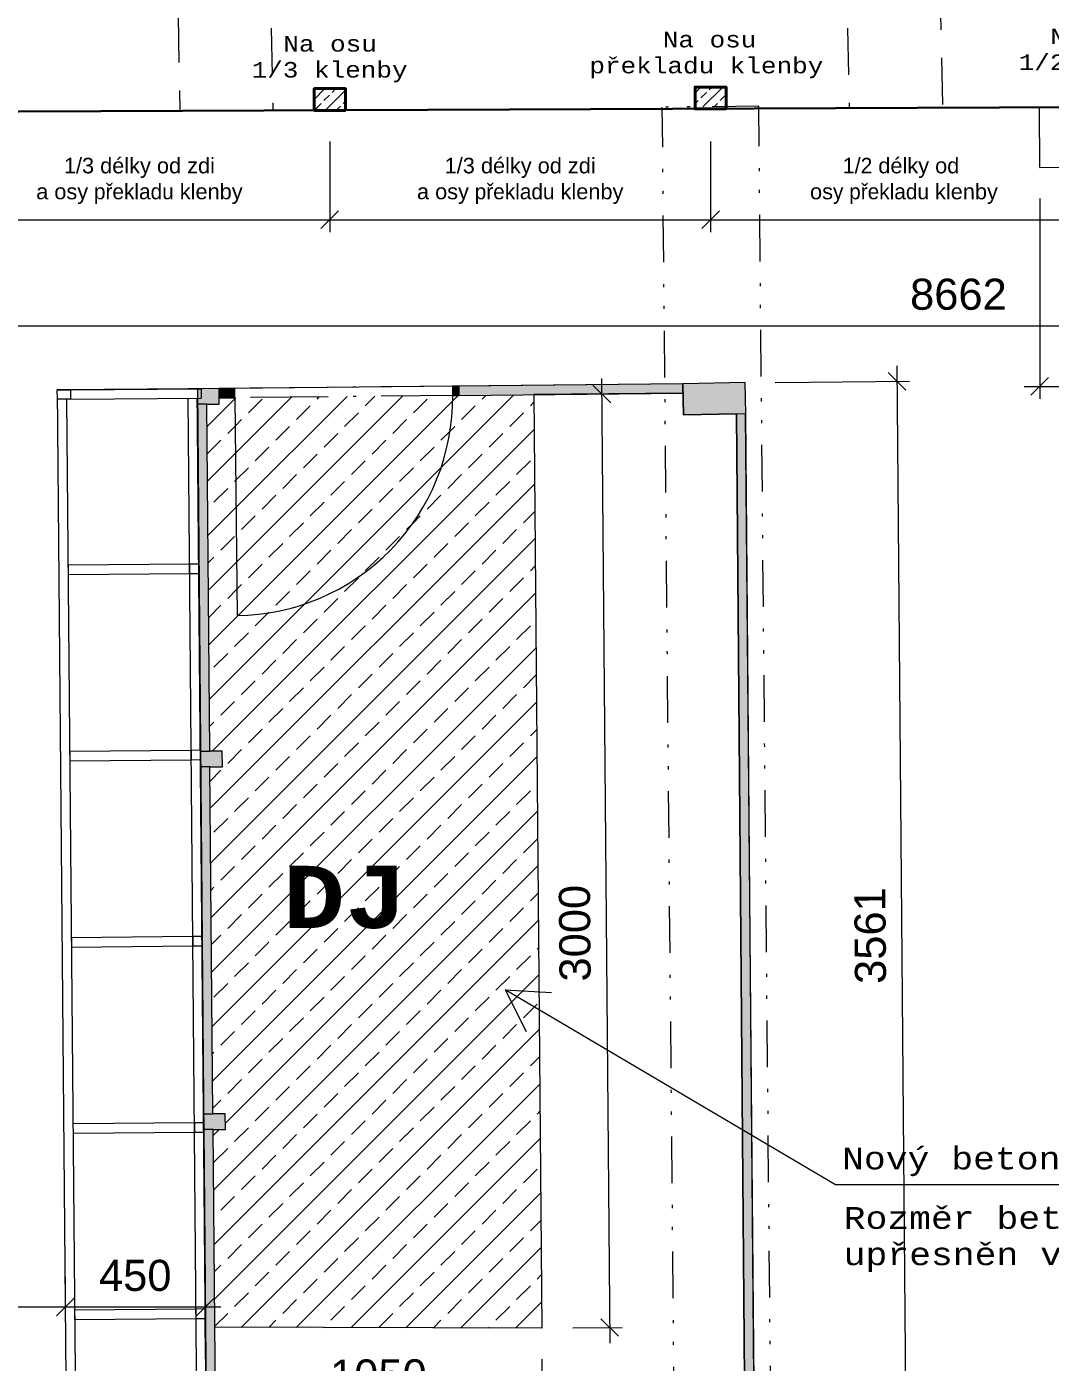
# Model space of a CAD drawing. Header units: millimetres. Extents: x -934 to 41066, y -946 to 28754.
# Drawn here: x 8949 to 12238, y 8085 to 12378 of the extents above; entities that cross this region are included whole.
import ezdxf

# ---------------------------------------------------------------- set-up
doc = ezdxf.new("R2010")
doc.units = ezdxf.units.MM
doc.set_wipeout_variables(frame=1)
for name, pattern in [('dvojčerchovaná 3', [370, 150, -70, 10, -60, 10, -70]), ('Wipeout_Contour', [1000, 0, -1000]), ('čerchovaná 4', [420, 250, -80, 10, -80]), ('čárka 4', [240, 150, -90])]:
    doc.linetypes.add(name, pattern=pattern)
for name, color, linetype, lineweight in [('A_popis.exterdoprava_Pero_č.__15', 7, 'Continuous', 13), ('A_strechy.kce_Pero_č.__1', 7, 'Continuous', 5), ('A_stropy.kce_Pero_č.__1', 7, 'Continuous', 5), ('A_ZB kce.kce_Pero_č.__1', 7, 'Continuous', 5), ('A_zdi.kce_Pero_č.__1', 7, 'Continuous', 30), ('bar', 1, 'Continuous', 18), ('bouraní kce', 1, 'čárka 4', 40), ('C_popisky_Pero_č.__2', 7, 'Continuous', 13), ('C_zarizovaky_Pero_č.__1', 7, 'Continuous', 5), ('Dveře ArchiCADu_Pero_č.__1', 7, 'Continuous', 5), ('koty niky', 1, 'Continuous', 13), ('Okna ArchiCADu_Pero_č.__2', 7, 'Continuous', 30), ('pohled', 135, 'Continuous', 18), ('vzt', 1, 'čárka 4', 18)]:
    doc.layers.add(name, color=color, linetype=linetype, lineweight=lineweight)
for name, color, linetype in [('A_strechy.kce', 7, 'Continuous'), ('A_stropy.kce', 7, 'Continuous'), ('A_ZB kce.kce', 7, 'Continuous'), ('A_zdi.kce', 7, 'Continuous'), ('C_zarizovaky', 7, 'Continuous')]:
    doc.layers.add(name, color=color, linetype=linetype)
doc.styles.add('GENERATED_STYLE_1', font='Courier New Bold.ttf')
doc.styles.add('GENERATED_STYLE_2', font='Courier New.ttf')
doc.styles.get("Standard").update_dxf_attribs({"font": 'Arial.ttf'})
doc.dimstyles.new('1-50', dxfattribs={"dimtxt": 100, "dimasz": 150, "dimexe": 50, "dimexo": 500, "dimgap": 50, "dimtad": 1, "dimdec": 0, "dimtxsty": 'Standard', "dimblk": 'ARCHTICK', "dimblk1": 'ARCHTICK', "dimblk2": 'ARCHTICK', "dimcen": 2.5, "dimdle": 50, "dimclrd": 256, "dimclre": 256, "dimadec": 0, "dimazin": 0, "dimtfac": 1, "dimtdec": 0, "dimtmove": 1, "dimatfit": 3, "dimldrblk": 'ARCHTICK', "dimfxl": 1, "dimlwd": -1, "dimlwe": -1, "dimarcsym": 0})
pattern_1 = [(45, (58385.35, 169551.085), (-35.355339, 35.355339), []), (45, (58420.704, 169551.085), (-35.355339, 35.355339), [25, -12.5])]
pattern_2 = [(45, (58385.35, 169551.08), (-88.38835, 88.38835), []), (45, (58473.74, 169551.08), (-88.38835, 88.38835), [62.5, -31.25])]

# ---------------------------------------------------------------- blocks, each defined once
blk = doc.blocks.new('Deska_30', base_point=(12385.8, -67468.8))
at = {"layer": 'A_stropy.kce_Pero_č.__1', "color": 7, "linetype": 'Continuous', "lineweight": 5, "flags": 128}
blk.add_lwpolyline([(12385.8, -67468.8), (10826.7, -67525.3), (10948.6, -71070.2), (12509.6, -71027.9), (12505.3, -70928), (12705.1, -70919.3), (12706, -70919.4), (12589.1, -67560.1), (12390.1, -67568.7)], close=True, dxfattribs=at)
blk = doc.blocks.new('Deska_102', base_point=(10948.9, -71070.2))
at = {"layer": 'C_zarizovaky_Pero_č.__1', "color": 7, "linetype": 'Continuous', "lineweight": 5, "flags": 128}
for points in [[(10948.9, -71070.2), (10826.5, -67525.3), (10376.7, -67540.8), (10499.1, -71085.8)], [(10407.7, -67569.2), (10528.1, -71054.7), (10917.8, -71041.3), (10797.5, -67555.8)]]:
    blk.add_lwpolyline(points, close=True, dxfattribs=at)
blk = doc.blocks.new('Deska_105', base_point=(10508.8, -70495.9))
at = {"layer": 'C_zarizovaky_Pero_č.__1', "color": 7, "linetype": 'Continuous', "lineweight": 5, "flags": 128}
blk.add_lwpolyline([(10508.8, -70495.9), (10509.8, -70525.9), (10899.6, -70512.4), (10898.6, -70482.4)], close=True, dxfattribs=at)
blk = doc.blocks.new('Deska_106', base_point=(10898.6, -70482.4))
at = {"layer": 'C_zarizovaky_Pero_č.__1', "color": 7, "linetype": 'Continuous', "lineweight": 5, "flags": 128}
blk.add_lwpolyline([(10898.6, -70482.4), (10899.6, -70512.4), (10929.6, -70511.4), (10928.5, -70481.4)], close=True, dxfattribs=at)
blk = doc.blocks.new('Deska_107', base_point=(10488.1, -69897.7))
at = {"layer": 'C_zarizovaky_Pero_č.__1', "color": 7, "linetype": 'Continuous', "lineweight": 5, "flags": 128}
blk.add_lwpolyline([(10488.1, -69897.7), (10489.2, -69927.7), (10878.9, -69914.2), (10877.9, -69884.2)], close=True, dxfattribs=at)
blk = doc.blocks.new('Deska_108', base_point=(10877.9, -69884.2))
at = {"layer": 'C_zarizovaky_Pero_č.__1', "color": 7, "linetype": 'Continuous', "lineweight": 5, "flags": 128}
blk.add_lwpolyline([(10877.9, -69884.2), (10878.9, -69914.2), (10908.9, -69913.2), (10907.9, -69883.2)], close=True, dxfattribs=at)
blk = doc.blocks.new('Deska_110', base_point=(10857.2, -69286))
at = {"layer": 'C_zarizovaky_Pero_č.__1', "color": 7, "linetype": 'Continuous', "lineweight": 5, "flags": 128}
blk.add_lwpolyline([(10857.2, -69286), (10858.3, -69316), (10888.3, -69314.9), (10887.2, -69285)], close=True, dxfattribs=at)
blk = doc.blocks.new('Deska_112', base_point=(10836.6, -68687.8))
at = {"layer": 'C_zarizovaky_Pero_č.__1', "color": 7, "linetype": 'Continuous', "lineweight": 5, "flags": 128}
blk.add_lwpolyline([(10836.6, -68687.8), (10837.6, -68717.8), (10867.6, -68716.7), (10866.6, -68686.7)], close=True, dxfattribs=at)
blk = doc.blocks.new('Deska_113', base_point=(10426.2, -68103))
at = {"layer": 'C_zarizovaky_Pero_č.__1', "color": 7, "linetype": 'Continuous', "lineweight": 5, "flags": 128}
blk.add_lwpolyline([(10426.2, -68103), (10427.2, -68133), (10817, -68119.5), (10815.9, -68089.5)], close=True, dxfattribs=at)
blk = doc.blocks.new('Deska_114', base_point=(10815.9, -68089.5))
at = {"layer": 'C_zarizovaky_Pero_č.__1', "color": 7, "linetype": 'Continuous', "lineweight": 5, "flags": 128}
blk.add_lwpolyline([(10815.9, -68089.5), (10817, -68119.5), (10847, -68118.5), (10845.9, -68088.5)], close=True, dxfattribs=at)
blk = doc.blocks.new('Deska_115', base_point=(10406.7, -67539.8))
at = {"layer": 'C_zarizovaky_Pero_č.__1', "color": 7, "linetype": 'Continuous', "lineweight": 5, "flags": 128}
blk.add_lwpolyline([(10406.7, -67539.8), (10407.8, -67569.7), (10797.5, -67556.3), (10796.5, -67526.3)], close=True, dxfattribs=at)
blk = doc.blocks.new('Deska_116', base_point=(10796.5, -67526.3))
at = {"layer": 'C_zarizovaky_Pero_č.__1', "color": 7, "linetype": 'Continuous', "lineweight": 5, "flags": 128}
blk.add_lwpolyline([(10796.5, -67526.3), (10797.5, -67556.3), (10827.5, -67555.3), (10826.5, -67525.3)], close=True, dxfattribs=at)
blk = doc.blocks.new('Zeď_44', base_point=(10858.4, -67574.2))
at = {"layer": 'A_zdi.kce', "linetype": 'Continuous', "lineweight": 0, "true_color": 0xffffff}
blk.add_hatch(color=7, dxfattribs=at).paths.add_polyline_path([(10828.4, -67575.2), (10866.9, -68690.3), (10896.8, -68689.2), (10858.4, -67574.2)])
at = {"layer": 'A_zdi.kce_Pero_č.__1', "color": 7, "linetype": 'Continuous', "lineweight": 5, "flags": 128}
for points in [[(10828.4, -67575.2), (10866.9, -68690.3)], [(10896.8, -68689.2), (10858.4, -67574.2)], [(10866.9, -68690.3), (10896.8, -68689.2)]]:
    blk.add_lwpolyline(points, dxfattribs=at)
blk = doc.blocks.new('Zeď_45', base_point=(10898.6, -68739.2))
at = {"layer": 'A_zdi.kce', "linetype": 'Continuous', "lineweight": 0, "true_color": 0xffffff}
blk.add_hatch(color=7, dxfattribs=at).paths.add_polyline_path([(10868.6, -68740.2), (10907, -69855.3), (10937, -69854.2), (10898.6, -68739.2)])
at = {"layer": 'A_zdi.kce_Pero_č.__1', "color": 7, "linetype": 'Continuous', "lineweight": 5, "flags": 128}
for points in [[(10868.6, -68740.2), (10907, -69855.3)], [(10937, -69854.2), (10898.6, -68739.2)], [(10907, -69855.3), (10937, -69854.2)]]:
    blk.add_lwpolyline(points, dxfattribs=at)
blk = doc.blocks.new('Zeď_46', base_point=(10938.7, -69904.2))
at = {"layer": 'A_zdi.kce', "linetype": 'Continuous', "lineweight": 0, "true_color": 0xffffff}
blk.add_hatch(color=7, dxfattribs=at).paths.add_polyline_path([(10908.7, -69905.2), (10947.1, -71020.3), (10977.1, -71019.2), (10938.7, -69904.2)])
at = {"layer": 'A_zdi.kce_Pero_č.__1', "color": 7, "linetype": 'Continuous', "lineweight": 5, "flags": 128}
for points in [[(10908.7, -69905.2), (10947.1, -71020.3)], [(10977.1, -71019.2), (10938.7, -69904.2)], [(10947.1, -71020.3), (10977.1, -71019.2)]]:
    blk.add_lwpolyline(points, dxfattribs=at)
blk = doc.blocks.new('Dveře 21[18]')
at = {"layer": 'Dveře ArchiCADu_Pero_č.__1', "linetype": 'Continuous', "lineweight": 0, "true_color": 0x000000}
for points in [[(10927.7, -67551.7), (10947.7, -67551), (10946.6, -67521), (10926.6, -67521.8)], [(11666.1, -67494.9), (11646.1, -67495.6), (11647.2, -67525.6), (11667.2, -67524.9)]]:
    blk.add_hatch(color=18, dxfattribs=at).paths.add_polyline_path(points)
at = {"layer": 'Dveře ArchiCADu_Pero_č.__1', "color": 7, "linetype": 'čerchovaná 4', "lineweight": 5}
for p, q in [((11666.1, -67494.9), (10926.6, -67521.8)), ((11667.2, -67524.9), (10927.7, -67551.7))]:
    blk.add_line(p, q, dxfattribs=at)
at = {"layer": 'Dveře ArchiCADu_Pero_č.__1', "color": 7, "linetype": 'Continuous', "lineweight": 5}
for p, q in [((10946.6, -67521), (10926.6, -67521.8)), ((10926.6, -67521.8), (10927.7, -67551.7)), ((10926.6, -67521.8), (10927.7, -67551.7)), ((10926.6, -67521.8), (10927.7, -67551.7)), ((10947.7, -67551), (10946.6, -67521)), ((11666.1, -67494.9), (11646.1, -67495.6)), ((11646.1, -67495.6), (11647.2, -67525.6)), ((11667.2, -67524.9), (11666.1, -67494.9)), ((11666.1, -67494.9), (11667.2, -67524.9)), ((11666.1, -67494.9), (11667.2, -67524.9)), ((10927.7, -67551.7), (10947.7, -67551)), ((10947.7, -67551), (10973.1, -68250.6)), ((11647.2, -67525.6), (11667.2, -67524.9))]:
    blk.add_line(p, q, dxfattribs=at)
blk.add_arc((10947.7, -67551), 700, 272.0793, 2.0793, dxfattribs=at)
blk = doc.blocks.new('Zeď_48', base_point=(10896.6, -67522.8))
at = {"layer": 'A_zdi.kce', "linetype": 'Continuous', "lineweight": 0, "true_color": 0xffffff}
for points in [[(12385.8, -67468.8), (11666.1, -67494.9), (11667.2, -67524.9), (12386.9, -67498.8)], [(10896.6, -67522.8), (10897.7, -67552.8), (10927.7, -67551.7), (10926.6, -67521.8)]]:
    blk.add_hatch(color=7, dxfattribs=at).paths.add_polyline_path(points)
at = {"layer": 'A_zdi.kce_Pero_č.__1', "color": 7, "linetype": 'Continuous', "lineweight": 5}
for p, q in [((10926.6, -67521.8), (10927.7, -67551.7)), ((11666.1, -67494.9), (11667.2, -67524.9))]:
    blk.add_line(p, q, dxfattribs=at)
at = {"layer": 'A_zdi.kce_Pero_č.__1', "color": 7, "linetype": 'Continuous', "lineweight": 5, "flags": 128}
for points in [[(12385.8, -67468.8), (11666.1, -67494.9)], [(12386.9, -67498.8), (12385.8, -67468.8)], [(10926.6, -67521.8), (10896.6, -67522.8)], [(10896.6, -67522.8), (10897.7, -67552.8)], [(11667.2, -67524.9), (12386.9, -67498.8)], [(10897.7, -67552.8), (10927.7, -67551.7)]]:
    blk.add_lwpolyline(points, dxfattribs=at)
at = {"layer": 'Dveře ArchiCADu_Pero_č.__1', "color": 7, "linetype": 'Continuous', "lineweight": 5}
blk.add_blockref('Dveře 21[18]', (0, 0), dxfattribs=at)
blk = doc.blocks.new('Zeď_49', base_point=(12589.9, -67560.1))
at = {"layer": 'A_zdi.kce', "linetype": 'Continuous', "lineweight": 0, "true_color": 0xffffff}
blk.add_hatch(color=7, dxfattribs=at).paths.add_polyline_path([(12559.9, -67561.1), (12675.1, -70920.4), (12705.1, -70919.3), (12589.9, -67560.1)])
at = {"layer": 'A_zdi.kce_Pero_č.__1', "color": 7, "linetype": 'Continuous', "lineweight": 5, "flags": 128}
for points in [[(12559.9, -67561.1), (12675.1, -70920.4)], [(12705.1, -70919.3), (12589.9, -67560.1)], [(12675.1, -70920.4), (12705.1, -70919.3)]]:
    blk.add_lwpolyline(points, dxfattribs=at)
blk = doc.blocks.new('Sloup_1', base_point=(12487.9, -67514.4))
at = {"layer": 'A_ZB kce.kce', "linetype": 'Continuous', "lineweight": 0, "true_color": 0x000000}
for points in [[(12385.8, -67468.8), (12390.1, -67568.7), (12560, -67561.3), (12559.9, -67561.1), (12589.9, -67560.1), (12585.6, -67460.1)], [(12589.9, -67560.1), (12559.9, -67561.1), (12560, -67561.3)]]:
    blk.add_hatch(color=18, dxfattribs=at).paths.add_polyline_path(points)
at = {"layer": 'A_ZB kce.kce_Pero_č.__1', "color": 7, "linetype": 'Continuous', "lineweight": 5, "flags": 128}
for points in [[(12589.9, -67560.1), (12585.6, -67460.1), (12385.8, -67468.8)], [(12385.8, -67468.8), (12390.1, -67568.7), (12560, -67561.3)]]:
    blk.add_lwpolyline(points, dxfattribs=at)
blk = doc.blocks.new('Sloup_34', base_point=(10818.2, -67540.6))
at = {"color": 254, "linetype": 'Wipeout_Contour', "lineweight": 0, "ltscale": 273514.552035}
blk.add_wipeout([(10420.2, -67569.3), (10839.9, -67554.8), (10838.9, -67524.8), (10419.2, -67539.3)], dxfattribs=at).dxf.layer = 'A_ZB kce.kce'
at = {"layer": 'A_ZB kce.kce_Pero_č.__1', "color": 7, "linetype": 'Continuous', "lineweight": 5, "flags": 128}
blk.add_lwpolyline([(10838.9, -67524.8), (10839.9, -67554.8)], dxfattribs=at)
at = {"color": 254, "linetype": 'Wipeout_Contour', "lineweight": 0, "ltscale": 273402.670992}
blk.add_wipeout([(10377.8, -67570.8), (10420.2, -67569.3), (10419.2, -67539.3), (10376.7, -67540.8)], dxfattribs=at).dxf.layer = 'A_ZB kce.kce'
at = {"layer": 'A_ZB kce.kce_Pero_č.__1', "color": 7, "linetype": 'Continuous', "lineweight": 5, "flags": 128}
for points in [[(10376.7, -67540.8), (10419.2, -67539.3)], [(10377.8, -67570.8), (10376.7, -67540.8)], [(10419.2, -67539.3), (10838.9, -67524.8)], [(10419.2, -67539.3), (10420.2, -67569.3)], [(10420.2, -67569.3), (10839.9, -67554.8)], [(10420.2, -67569.3), (10377.8, -67570.8)]]:
    blk.add_lwpolyline(points, dxfattribs=at)
blk = doc.blocks.new('Trám_3', base_point=(12637.3, -71881.6))
at = {"layer": 'A_strechy.kce_Pero_č.__1', "color": 7, "linetype": 'dvojčerchovaná 3', "lineweight": 5}
for p, q in [((12606.4, -66571.2), (12296.6, -66582)), ((12792.2, -71876.2), (12606.4, -66571.2)), ((12482.4, -71887.1), (12296.6, -66582))]:
    blk.add_line(p, q, dxfattribs=at)
blk = doc.blocks.new('Sloup_35', base_point=(10862.5, -67549))
at = {"layer": 'A_ZB kce.kce', "linetype": 'Continuous', "lineweight": 0, "true_color": 0x000000}
for points in [[(10826.7, -67525.3), (10828.4, -67575.2), (10828.4, -67575.2), (10858.4, -67574.2), (10898.4, -67572.8), (10896.6, -67522.8)], [(10858.4, -67574.2), (10828.4, -67575.2)]]:
    blk.add_hatch(color=18, dxfattribs=at).paths.add_polyline_path(points)
at = {"layer": 'A_ZB kce.kce_Pero_č.__1', "color": 7, "linetype": 'Continuous', "lineweight": 5, "flags": 128}
for points in [[(10858.4, -67574.2), (10898.4, -67572.8), (10896.6, -67522.8), (10826.7, -67525.3)], [(10826.7, -67525.3), (10828.4, -67575.2), (10828.4, -67575.2)], [(10858.4, -67574.2), (10828.4, -67575.2)]]:
    blk.add_lwpolyline(points, dxfattribs=at)
blk = doc.blocks.new('Sloup_36', base_point=(10902.6, -68714))
at = {"layer": 'A_ZB kce.kce', "linetype": 'Continuous', "lineweight": 0, "true_color": 0x000000}
for points in [[(10896.8, -68689.2), (10866.8, -68690.3), (10868.5, -68740.2), (10868.6, -68740.2), (10898.6, -68739.2), (10938.4, -68737.8), (10936.7, -68687.8)], [(10868.6, -68740.2), (10898.6, -68739.2)]]:
    blk.add_hatch(color=18, dxfattribs=at).paths.add_polyline_path(points)
at = {"layer": 'A_ZB kce.kce_Pero_č.__1', "color": 7, "linetype": 'Continuous', "lineweight": 5, "flags": 128}
for points in [[(10896.8, -68689.2), (10866.8, -68690.3), (10868.5, -68740.2), (10868.6, -68740.2)], [(10898.6, -68739.2), (10938.4, -68737.8), (10936.7, -68687.8), (10896.8, -68689.2)], [(10898.6, -68739.2), (10868.6, -68740.2)]]:
    blk.add_lwpolyline(points, dxfattribs=at)
blk = doc.blocks.new('Sloup_37', base_point=(10942.7, -69879))
at = {"layer": 'A_ZB kce.kce', "linetype": 'Continuous', "lineweight": 0, "true_color": 0x000000}
for points in [[(10937, -69854.2), (10906.8, -69855.3), (10908.5, -69905.2), (10908.7, -69905.2), (10938.7, -69904.2), (10978.5, -69902.8), (10976.8, -69852.9)], [(10908.7, -69905.2), (10938.7, -69904.2)]]:
    blk.add_hatch(color=18, dxfattribs=at).paths.add_polyline_path(points)
at = {"layer": 'A_ZB kce.kce_Pero_č.__1', "color": 7, "linetype": 'Continuous', "lineweight": 5, "flags": 128}
for points in [[(10937, -69854.2), (10906.8, -69855.3), (10908.5, -69905.2), (10908.7, -69905.2)], [(10938.7, -69904.2), (10978.5, -69902.8), (10976.8, -69852.9), (10937, -69854.2)], [(10938.7, -69904.2), (10908.7, -69905.2)]]:
    blk.add_lwpolyline(points, dxfattribs=at)
blk = doc.blocks.new('_ARCHTICK')
at = {"ltscale": 20}
for p, q in [((-0.71, -0.71), (0.71, 0.71)), ((0, 0), (0, 0))]:
    blk.add_line(p, q, dxfattribs=at)
blk = doc.blocks.new('*D340')
at = {"layer": 'Defpoints', "color": 0, "transparency": 16777216}
for p in [(9553.5, 8197.7), (10604, 8195.3), (10604.8, 7944.8)]:
    blk.add_point(p, dxfattribs=at)
at = {"layer": 'pohled', "transparency": 16777216}
for p, q in [((9553.8, 8097.7), (9554.4, 7901.4)), ((10604.3, 8095.3), (10605, 7904.8)), ((9504.3, 7941.3), (10654.8, 7945))]:
    blk.add_line(p, q, dxfattribs=at)
at = {"layer": 'pohled', "transparency": 16777216, "xscale": 40, "yscale": 40, "zscale": 40}
for p, rotation in [((9554.3, 7941.4), 180.1843166812369), ((10604.8, 7944.8), 0.184316681236958)]:
    blk.add_blockref('_ARCHTICK', p, dxfattribs=dict(at, rotation=rotation))
at = {"layer": 'pohled', "color": 0, "transparency": 16777216, "insert": (10079.2, 8043.8), "char_height": 100, "attachment_point": 5, "rotation": 0.1843}
blk.add_mtext('1050', dxfattribs=at)
blk = doc.blocks.new('*D341')
at = {"layer": 'Defpoints', "color": 0, "transparency": 16777216}
for p in [(10578.7, 11195.5), (10604, 8195.3), (10822.1, 8197.2)]:
    blk.add_point(p, dxfattribs=at)
at = {"layer": 'pohled', "transparency": 16777216}
for p, q in [((10796.4, 11247.4), (10822.5, 8147.2)), ((10678.7, 11196.4), (10836.8, 11197.7)), ((10704, 8196.2), (10862.1, 8197.5))]:
    blk.add_line(p, q, dxfattribs=at)
at = {"layer": 'pohled', "transparency": 16777216, "xscale": 40, "yscale": 40, "zscale": 40}
for p, rotation in [((10796.8, 11197.4), 90.48279678778444), ((10822.1, 8197.2), 270.4827967877844)]:
    blk.add_blockref('_ARCHTICK', p, dxfattribs=dict(at, rotation=rotation))
at = {"layer": 'pohled', "color": 0, "transparency": 16777216, "insert": (10710.7, 9464.4), "char_height": 100, "attachment_point": 5, "rotation": 90.4828}
blk.add_mtext('3000', dxfattribs=at)
blk = doc.blocks.new('*D312')
at = {"layer": 'Defpoints', "color": 0, "transparency": 16777216}
for p in [(11254.3, 11233.9), (11289.3, 7672.9), (11775.4, 7677)]:
    blk.add_point(p, dxfattribs=at)
at = {"layer": 'pohled', "transparency": 16777216}
for p, q in [((11745, 11288.1), (11775.9, 7627)), ((11354.3, 11234.8), (11785.4, 11238.4)), ((11389.3, 7673.7), (11815.4, 7677.3))]:
    blk.add_line(p, q, dxfattribs=at)
at = {"layer": 'pohled', "transparency": 16777216, "xscale": 40, "yscale": 40, "zscale": 40}
for p, rotation in [((11745.4, 11238.1), 90.48279678778444), ((11775.4, 7677), 270.4827967877844)]:
    blk.add_blockref('_ARCHTICK', p, dxfattribs=dict(at, rotation=rotation))
at = {"layer": 'pohled', "color": 0, "transparency": 16777216, "insert": (11659.8, 9456.7), "char_height": 100, "attachment_point": 5, "rotation": 90.4828}
blk.add_mtext('3561', dxfattribs=at)
blk = doc.blocks.new('*D313')
at = {"layer": 'Defpoints', "color": 0, "transparency": 16777216}
for p in [(16273.6, 12135.4), (7611.8, 12099.6), (16273.6, 11416.8)]:
    blk.add_point(p, dxfattribs=at)
at = {"layer": 'pohled', "transparency": 16777216}
for p, q in [((16273.6, 12035.4), (16273.6, 11376.8)), ((7611.8, 11999.6), (7611.8, 11376.8)), ((7561.8, 11416.8), (16323.6, 11416.8))]:
    blk.add_line(p, q, dxfattribs=at)
at = {"layer": 'pohled', "transparency": 16777216, "xscale": 40, "yscale": 40, "zscale": 40, "rotation": 180}
blk.add_blockref('_ARCHTICK', (7611.8, 11416.8), dxfattribs=at)
at = {"layer": 'pohled', "transparency": 16777216, "xscale": 40, "yscale": 40, "zscale": 40}
blk.add_blockref('_ARCHTICK', (16273.6, 11416.8), dxfattribs=at)
at = {"layer": 'pohled', "color": 0, "transparency": 16777216, "insert": (11942.7, 11517.5), "char_height": 100, "attachment_point": 5}
blk.add_mtext('8662', dxfattribs=at)
blk = doc.blocks.new('*D315')
at = {"layer": 'Defpoints', "color": 0, "transparency": 16777216}
for p in [(12003.1, 12117.2), (12003.1, 6814.1), (12489.3, 6818.2)]:
    blk.add_point(p, dxfattribs=at)
at = {"layer": 'pohled', "transparency": 16777216}
for p, q in [((12444.2, 12170.9), (12489.7, 6768.2)), ((12103.1, 12118), (12484.6, 12121.2)), ((12103.1, 6814.9), (12529.3, 6818.5))]:
    blk.add_line(p, q, dxfattribs=at)
at = {"layer": 'pohled', "transparency": 16777216, "xscale": 40, "yscale": 40, "zscale": 40}
for p, rotation in [((12444.6, 12120.9), 90.48279678778444), ((12489.3, 6818.2), 270.4827967877844)]:
    blk.add_blockref('_ARCHTICK', p, dxfattribs=dict(at, rotation=rotation))
at = {"layer": 'pohled', "color": 0, "transparency": 16777216, "insert": (12373.6, 9293), "char_height": 100, "attachment_point": 5, "rotation": 90.4828}
blk.add_mtext('5303', dxfattribs=at)
blk = doc.blocks.new('*D320')
at = {"layer": 'Defpoints', "color": 0, "ltscale": 0.5, "transparency": 16777216}
for p in [(8071.4, 8545.3), (9073, 8263.4), (9073, 8252.7)]:
    blk.add_point(p, dxfattribs=at)
at = {"layer": 'pohled', "ltscale": 0.5, "transparency": 16777216}
for p, q in [((8071.4, 8445.3), (8071.4, 8223.4)), ((9073, 8352.7), (9073, 8303.4)), ((8021.4, 8263.4), (9123, 8263.4))]:
    blk.add_line(p, q, dxfattribs=at)
at = {"layer": 'pohled', "ltscale": 0.5, "transparency": 16777216, "xscale": 40, "yscale": 40, "zscale": 40, "rotation": 180}
blk.add_blockref('_ARCHTICK', (8071.4, 8263.4), dxfattribs=at)
at = {"layer": 'pohled', "ltscale": 0.5, "transparency": 16777216, "xscale": 40, "yscale": 40, "zscale": 40}
blk.add_blockref('_ARCHTICK', (9073, 8263.4), dxfattribs=at)
at = {"layer": 'pohled', "color": 0, "ltscale": 0.5, "transparency": 16777216, "insert": (8572.2, 8364), "char_height": 100, "attachment_point": 5}
blk.add_mtext('1000', dxfattribs=at)
blk = doc.blocks.new('*D321')
at = {"layer": 'Defpoints', "color": 0, "ltscale": 0.5, "transparency": 16777216}
for p in [(9072.9, 8260.4), (9522.9, 8264.3), (9522.9, 8263.3)]:
    blk.add_point(p, dxfattribs=at)
at = {"layer": 'pohled', "ltscale": 0.5, "transparency": 16777216}
for p, q in [((9072.9, 8360.4), (9072.9, 8303.3)), ((9022.9, 8263.3), (9572.9, 8263.3)), ((9522.9, 8164.3), (9522.9, 8223.3))]:
    blk.add_line(p, q, dxfattribs=at)
at = {"layer": 'pohled', "ltscale": 0.5, "transparency": 16777216, "xscale": 40, "yscale": 40, "zscale": 40, "rotation": 180}
blk.add_blockref('_ARCHTICK', (9072.9, 8263.3), dxfattribs=at)
at = {"layer": 'pohled', "ltscale": 0.5, "transparency": 16777216, "xscale": 40, "yscale": 40, "zscale": 40}
blk.add_blockref('_ARCHTICK', (9522.9, 8263.3), dxfattribs=at)
at = {"layer": 'pohled', "color": 0, "ltscale": 0.5, "transparency": 16777216, "insert": (9297.9, 8363.9), "char_height": 100, "attachment_point": 5}
blk.add_mtext('450', dxfattribs=at)
blk = doc.blocks.new('*D291')
at = {"layer": 'Defpoints', "color": 0, "transparency": 16777216}
for p in [(15503.9, 11933.8), (12203.9, 11925.8), (15503.9, 11221.8)]:
    blk.add_point(p, dxfattribs=at)
at = {"layer": 'pohled', "transparency": 16777216}
for p, q in [((12203.9, 11825.8), (12203.9, 11181.8)), ((15503.9, 11833.8), (15503.9, 11181.8)), ((12153.9, 11221.8), (15553.9, 11221.8))]:
    blk.add_line(p, q, dxfattribs=at)
at = {"layer": 'pohled', "transparency": 16777216, "xscale": 40, "yscale": 40, "zscale": 40, "rotation": 180}
blk.add_blockref('_ARCHTICK', (12203.9, 11221.8), dxfattribs=at)
at = {"layer": 'pohled', "transparency": 16777216, "xscale": 40, "yscale": 40, "zscale": 40}
blk.add_blockref('_ARCHTICK', (15503.9, 11221.8), dxfattribs=at)
at = {"layer": 'pohled', "color": 0, "transparency": 16777216, "insert": (14048.3, 11322.5), "char_height": 100, "attachment_point": 5}
blk.add_mtext('3300', dxfattribs=at)
blk = doc.blocks.new('*D268')
at = {"layer": 'Defpoints', "color": 0, "transparency": 16777216}
for p in [(9923, 12108.8), (8699.6, 12099.6), (9923, 11757.4)]:
    blk.add_point(p, dxfattribs=at)
at = {"layer": 'koty niky', "transparency": 16777216}
for p, q in [((8699.6, 11999.6), (8699.6, 11717.4)), ((9923, 12008.8), (9923, 11717.4)), ((8649.6, 11757.4), (9973, 11757.4))]:
    blk.add_line(p, q, dxfattribs=at)
at = {"layer": 'koty niky', "transparency": 16777216, "xscale": 40, "yscale": 40, "zscale": 40, "rotation": 180}
blk.add_blockref('_ARCHTICK', (8699.6, 11757.4), dxfattribs=at)
at = {"layer": 'koty niky', "transparency": 16777216, "xscale": 40, "yscale": 40, "zscale": 40}
blk.add_blockref('_ARCHTICK', (9923, 11757.4), dxfattribs=at)
at = {"layer": 'koty niky', "color": 0, "transparency": 16777216, "insert": (9311.3, 11882.4), "char_height": 50, "attachment_point": 5}
blk.add_mtext('1/3 délky od zdi {\\Ftxt|c238;\\P}a osy{\\Ftxt|c238; překladu} klenby', dxfattribs=at)
blk = doc.blocks.new('*D269')
at = {"layer": 'Defpoints', "color": 0, "transparency": 16777216}
for p in [(11146.4, 12108.8), (9923, 12099.6), (11146.4, 11757.4)]:
    blk.add_point(p, dxfattribs=at)
at = {"layer": 'koty niky', "transparency": 16777216}
for p, q in [((9923, 11999.6), (9923, 11717.4)), ((11146.4, 12008.8), (11146.4, 11717.4)), ((9873, 11757.4), (11196.4, 11757.4))]:
    blk.add_line(p, q, dxfattribs=at)
at = {"layer": 'koty niky', "transparency": 16777216, "xscale": 40, "yscale": 40, "zscale": 40, "rotation": 180}
blk.add_blockref('_ARCHTICK', (9923, 11757.4), dxfattribs=at)
at = {"layer": 'koty niky', "transparency": 16777216, "xscale": 40, "yscale": 40, "zscale": 40}
blk.add_blockref('_ARCHTICK', (11146.4, 11757.4), dxfattribs=at)
at = {"layer": 'koty niky', "color": 0, "transparency": 16777216, "insert": (10534.7, 11882.4), "char_height": 50, "attachment_point": 5}
blk.add_mtext('1/3 délky od zdi {\\Ftxt|c238;\\P}a osy{\\Ftxt|c238; překladu} klenby', dxfattribs=at)
blk = doc.blocks.new('*D270')
at = {"layer": 'Defpoints', "color": 0, "transparency": 16777216}
for p in [(12369.7, 12108.8), (11146.4, 12099.6), (12369.7, 11757.4)]:
    blk.add_point(p, dxfattribs=at)
at = {"layer": 'koty niky', "transparency": 16777216}
for p, q in [((11146.4, 11999.6), (11146.4, 11717.4)), ((12369.7, 12008.8), (12369.7, 11717.4)), ((11096.4, 11757.4), (12419.7, 11757.4))]:
    blk.add_line(p, q, dxfattribs=at)
at = {"layer": 'koty niky', "transparency": 16777216, "xscale": 40, "yscale": 40, "zscale": 40, "rotation": 180}
blk.add_blockref('_ARCHTICK', (11146.4, 11757.4), dxfattribs=at)
at = {"layer": 'koty niky', "transparency": 16777216, "xscale": 40, "yscale": 40, "zscale": 40}
blk.add_blockref('_ARCHTICK', (12369.7, 11757.4), dxfattribs=at)
at = {"layer": 'koty niky', "color": 0, "transparency": 16777216, "insert": (11758, 11882.4), "char_height": 50, "attachment_point": 5}
blk.add_mtext('1/{\\Ftxt|c238;2} délky od {\\Ftxt|c238;\\P} os{\\Ftxt|c238;y překladu} klenby', dxfattribs=at)

msp = doc.modelspace()

# ---------------------------------------------------------------- hatches: boundary and pattern name
at = {"layer": 'bar', "ltscale": 0.5}
h = msp.add_hatch(dxfattribs=at)
h.set_pattern_fill('ANSI33', color=1, scale=200)
h.set_pattern_definition(pattern_1)
h.paths.add_polyline_path([(9973, 12178.8), (9873, 12178.8), (9873, 12108.9), (9973, 12109.4)])
h = msp.add_hatch(dxfattribs=at)
h.set_pattern_fill('ANSI33', color=1, scale=200)
h.set_pattern_definition(pattern_1)
h.paths.add_polyline_path([(11196.4, 12183.8), (11096.4, 12183.8), (11096.4, 12120.2), (11196.4, 12121.2)])
h = msp.add_hatch(dxfattribs=at)
h.set_pattern_fill('ANSI33', color=1, scale=500)
h.set_pattern_definition(pattern_2)
h.paths.add_polyline_path([(10578.7, 11195.5), (10337.8, 11193), (10317.8, 11192.8, -0.414214), (9625.1, 10485.5), (9617.8, 11185.5), (9597.8, 11185.3), (9567.8, 11185), (9568, 11165), (9528, 11164.6), (9537.6, 10049), (9577.5, 10049.3), (9577.9, 9999.3), (9538, 9999), (9547.6, 8883.3), (9587.4, 8883.7), (9587.8, 8833.7), (9548, 8833.3), (9553.5, 8197.7), (10604, 8195.3)])
h.paths.add_polyline_path([(9718.4, 9329.9), (10220.7, 9329.9), (10220.7, 9812.4), (9718.4, 9812.4)], flags=24)
h = msp.add_hatch(dxfattribs=at)
h.set_pattern_fill('ANSI33', color=1, scale=500)
h.set_pattern_definition(pattern_2)
h.paths.add_polyline_path([(10317.8, 11192.8), (9617.8, 11185.5), (9625.1, 10485.5, 0.414214)], flags=17)

# ---------------------------------------------------------------- linework, layer by layer
at = {"layer": 'A_zdi.kce_Pero_č.__1', "ltscale": 0.5}
msp.add_lwpolyline([(7610.8, 12099.6), (16273.6, 12135.4), (16270, 12899.4), (14841.2, 12894.3)], dxfattribs=at)
at = {"layer": 'A_zdi.kce_Pero_č.__1', "color": 7, "linetype": 'Continuous', "lineweight": 13, "flags": 128}
msp.add_lwpolyline([(12203.9, 11925.8), (15503.9, 11933.8)], dxfattribs=at)
at = {"layer": 'bouraní kce', "linetype": 'Continuous'}
for points in [[(9973, 12108.8), (9973, 12178.8), (9873, 12178.8), (9873, 12108.8)], [(11196.4, 12113.8), (11196.4, 12183.8), (11096.4, 12183.8), (11096.4, 12113.8)]]:
    msp.add_lwpolyline(points, close=True, dxfattribs=at)
at = {"layer": 'C_popisky_Pero_č.__2', "color": 1, "linetype": 'Continuous', "lineweight": 13}
for q in [(10553.7, 9148.8), (10635.8, 9274.3)]:
    msp.add_line((10486.1, 9282.7), q, dxfattribs=at)
at = {"layer": 'C_popisky_Pero_č.__2', "color": 1, "linetype": 'Continuous', "lineweight": 13, "flags": 128}
msp.add_lwpolyline([(13853.9, 8656.1), (11548.1, 8656.1), (10486.1, 9282.7)], dxfattribs=at)
at = {"layer": 'C_zarizovaky_Pero_č.__1', "color": 7, "linetype": 'Continuous', "lineweight": 5, "flags": 128}
msp.add_lwpolyline([(10608.2, 7699), (11088.8, 7699.4), (11087.6, 7769.4), (11257.6, 7772.3), (11229.3, 11133.5), (11059.3, 11130.5), (11057.9, 11200.3), (10578.7, 11195.5), (10604, 8195.3)], dxfattribs=at)
at = {"layer": 'C_zarizovaky_Pero_č.__1', "color": 7, "linetype": 'Continuous', "flags": 128}
msp.add_lwpolyline([(10604, 8195.3), (9553.5, 8197.7)], dxfattribs=at)
at = {"layer": 'Okna ArchiCADu_Pero_č.__2', "color": 7, "linetype": 'Continuous', "lineweight": 13}
msp.add_line((12203.9, 11925.8), (12203.1, 12117.5), dxfattribs=at)
at = {"layer": 'vzt'}
for points in [[(9394.8, 14572.8), (9441.4, 12107.1)], [(9694.7, 14292.8), (9740.4, 12108.3)], [(11546.7, 14292.8), (11592.2, 12115.8)], [(11846.7, 14197.2), (11891.8, 12117)]]:
    msp.add_lwpolyline(points, dxfattribs=at)

# ---------------------------------------------------------------- block references
at = {"layer": 'A_strechy.kce', "color": 7, "lineweight": 5, "rotation": 358.518874422707}
msp.add_blockref('Trám_3', (11195, 6812.6), dxfattribs=at)
at = {"layer": 'A_stropy.kce', "color": 7, "linetype": 'Continuous', "lineweight": 5, "rotation": 358.518874422707}
msp.add_blockref('Deska_30', (11057.6, 11230.5), dxfattribs=at)
at = {"layer": 'A_ZB kce.kce', "color": 7, "lineweight": 5, "rotation": 358.518874422707}
for name, p in [('Sloup_1', (11158.4, 11182.3)), ('Sloup_36', (9542.7, 10024)), ('Sloup_37', (9552.6, 8858.4))]:
    msp.add_blockref(name, p, dxfattribs=at)
at = {"layer": 'A_zdi.kce', "color": 7, "lineweight": 5, "rotation": 358.518874422707}
for name, p in [('Zeď_48', (9567.5, 11215)), ('Zeď_44', (9528, 11164.6)), ('Zeď_49', (11259.3, 11134)), ('Zeď_45', (9538, 9999)), ('Zeď_46', (9548, 8833.3))]:
    msp.add_blockref(name, p, dxfattribs=at)
at = {"layer": 'C_zarizovaky', "color": 7, "linetype": 'Continuous', "lineweight": 5, "rotation": 358.518874422707}
for name, p in [('Deska_102', (9528, 7667.4)), ('Deska_115', (9077.3, 11210.7)), ('Deska_116', (9467.3, 11214.1)), ('Deska_113', (9082.2, 10647.2)), ('Deska_114', (9472.2, 10650.5)), ('Deska_107', (9087.4, 10048.6)), ('Deska_112', (9477.4, 10052)), ('Deska_108', (9477.4, 10052)), ('Deska_107', (9092.6, 9450)), ('Deska_105', (9092.6, 9450)), ('Deska_110', (9482.6, 9453.4)), ('Deska_108', (9482.6, 9453.4)), ('Deska_106', (9482.6, 9453.4)), ('Deska_107', (9097.8, 8851.5)), ('Deska_108', (9487.8, 8854.9)), ('Deska_106', (9487.8, 8854.9)), ('Deska_105', (9103, 8252.9)), ('Deska_106', (9492.9, 8256.3))]:
    msp.add_blockref(name, p, dxfattribs=at)

# ---------------------------------------------------------------- texts
at = {"layer": 'A_popis.exterdoprava_Pero_č.__15', "color": 1, "linetype": 'Continuous', "lineweight": 13, "attachment_point": 7, "style": 'GENERATED_STYLE_2'}
for s, insert, char_height in [('\\A1;\\pi-153.4188;{\\fCourier New|b0|i0|c238|p53;Na osu \\P\\pi-255.12821;1/2 klenby}', (12391.4, 12223), 50), ('\\A1;\\pi-153.4188;{\\fCourier New|b0|i0|c238|p53;Na osu \\P\\pi-255.12821;1/3 klenby}', (9927, 12198.8), 50), ('\\A1;\\pi-153.4188;{\\fCourier New|b0|i0|c238|p53;Na osu \\P\\pi-389.31624;překladu klenby}', (11146.4, 12212.4), 50), ('\\A1;{\\fCourier New|b0|i0|c238|p53;Nový betonový sokl, výška 100mm}', (11568.9, 8683.3), 70)]:
    msp.add_mtext(s, dxfattribs=dict(at, insert=insert, char_height=char_height))
at = {"layer": 'A_popis.exterdoprava_Pero_č.__15', "color": 7, "linetype": 'Continuous', "lineweight": 13, "insert": (9771.7, 9478), "char_height": 200, "attachment_point": 7, "style": 'GENERATED_STYLE_1'}
msp.add_mtext('\\A1;{\\fCourier New|b1|i0|c238|p53;DJ}', dxfattribs=at)
at = {"layer": 'A_popis.exterdoprava_Pero_č.__15', "color": 1, "linetype": 'Continuous', "lineweight": 13, "insert": (11574, 8375.4), "char_height": 70, "width": 4.936037864002234e-14, "attachment_point": 7, "style": 'GENERATED_STYLE_2'}
msp.add_mtext('\\A1;{\\fCourier New|b0|i0|c238|p53;Rozměr betonované plocha bude \\Pupřesněn v průběhu stavby}', dxfattribs=at)

# ---------------------------------------------------------------- dimensions: what is measured, and where the dimension line sits
at = {"layer": 'koty niky'}
for base, p1, p2, text, picture, middle in [((9923, 11757.4), (8699.6, 12099.6), (9923, 12108.8), '1/3 délky od zdi {\\Ftxt|c238;\\P}a osy{\\Ftxt|c238; překladu} klenby', '*D268', (9311.3, 11757.4)), ((11146.4, 11757.4), (9923, 12099.6), (11146.4, 12108.8), '1/3 délky od zdi {\\Ftxt|c238;\\P}a osy{\\Ftxt|c238; překladu} klenby', '*D269', (10534.7, 11757.4)), ((12369.7, 11757.4), (11146.4, 12099.6), (12369.7, 12108.8), '1/{\\Ftxt|c238;2} délky od {\\Ftxt|c238;\\P} os{\\Ftxt|c238;y překladu} klenby', '*D270', (11758, 11757.4))]:
    dim = msp.add_linear_dim(base=base, p1=p1, p2=p2, angle=180, text=text, dimstyle='1-50', override={"dimtxt": 50, "dimasz": 40, "dimexe": 40, "dimexo": 100}, dxfattribs=at)
    dim.commit()
    dim.dimension.update_dxf_attribs({"geometry": picture, "text_midpoint": middle, "dimtype": 160})
at = {"layer": 'pohled'}
for base, p1, p2, angle, override, picture, middle in [((12489.3, 6818.2), (12003.1, 12117.2), (12003.1, 6814.1), 90.4828, {"dimtxt": 100, "dimasz": 40, "dimexe": 40, "dimexo": 100, "dimtad": 4}, '*D315', (12474.3, 9293.9)), ((15503.9, 11221.8), (12203.9, 11925.8), (15503.9, 11933.8), 180, {"dimtxt": 100, "dimasz": 40, "dimexe": 40, "dimexo": 100}, '*D291', (14048.3, 11221.8)), ((10822.1, 8197.2), (10578.7, 11195.5), (10604, 8195.3), 90.4828, {"dimtxt": 100, "dimasz": 40, "dimexe": 40, "dimexo": 100, "dimtad": 4}, '*D341', (10811.4, 9465.2)), ((11775.4, 7677), (11254.3, 11233.9), (11289.3, 7672.9), 90.4828, {"dimtxt": 100, "dimasz": 40, "dimexe": 40, "dimexo": 100, "dimtad": 4}, '*D312', (11760.4, 9457.5))]:
    dim = msp.add_linear_dim(base=base, p1=p1, p2=p2, angle=angle, dimstyle='1-50', override=override, dxfattribs=at)
    dim.commit()
    dim.dimension.update_dxf_attribs({"geometry": picture, "text_midpoint": middle, "dimtype": 160})
dim = msp.add_linear_dim(base=(16273.6, 11416.8), p1=(7611.8, 12099.6), p2=(16273.6, 12135.4), angle=180, dimstyle='1-50', override={"dimtxt": 100, "dimasz": 40, "dimexe": 40, "dimexo": 100}, dxfattribs=at)
dim.commit()
dim.dimension.update_dxf_attribs({"geometry": '*D313', "text_midpoint": (11942.7, 11517.5)})
at = {"layer": 'pohled', "ltscale": 0.5}
dim = msp.add_linear_dim(base=(9073, 8263.4), p1=(8071.4, 8545.3), p2=(9073, 8252.7), angle=180, text='1000', dimstyle='1-50', override={"dimtxt": 100, "dimasz": 40, "dimexe": 40, "dimexo": 100}, dxfattribs=at)
dim.commit()
dim.dimension.update_dxf_attribs({"geometry": '*D320', "text_midpoint": (8572.2, 8364)})
dim = msp.add_linear_dim(base=(9522.9, 8263.3), p1=(9072.9, 8260.4), p2=(9522.9, 8264.3), angle=180, dimstyle='1-50', override={"dimtxt": 100, "dimasz": 40, "dimexe": 40, "dimexo": 100}, dxfattribs=at)
dim.commit()
dim.dimension.update_dxf_attribs({"geometry": '*D321', "text_midpoint": (9297.9, 8363.9)})
at = {"layer": 'pohled'}
dim = msp.add_linear_dim(base=(10604.8, 7944.8), p1=(9553.5, 8197.7), p2=(10604, 8195.3), angle=180.1843, text='1050', dimstyle='1-50', override={"dimtxt": 100, "dimasz": 40, "dimexe": 40, "dimexo": 100}, dxfattribs=at)
dim.commit()
dim.dimension.update_dxf_attribs({"geometry": '*D340', "text_midpoint": (10079.2, 8043.8)})

# ---------------------------------------------------------------- next in the draw order: block references
at = {"layer": 'A_ZB kce.kce', "color": 7, "lineweight": 5, "rotation": 358.518874422707}
msp.add_blockref('Sloup_34', (9488.7, 11199.3), dxfattribs=at)

# ---------------------------------------------------------------- next in the draw order: block references
msp.add_blockref('Sloup_35', (9532.7, 11189.7), dxfattribs=at)

doc.saveas('drawing.dxf')
